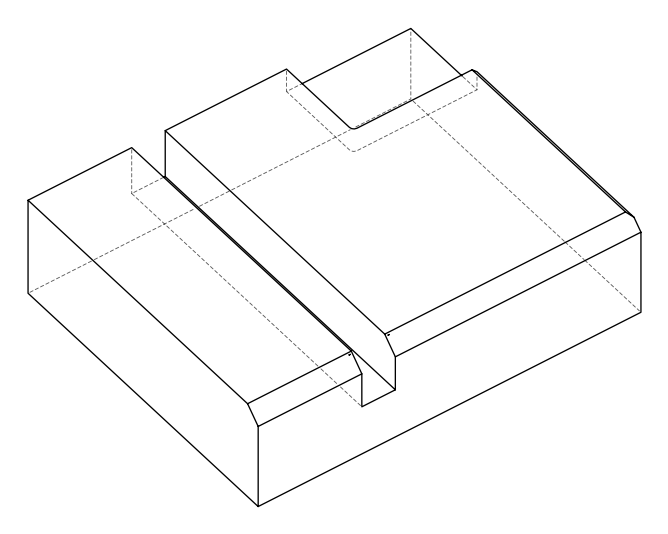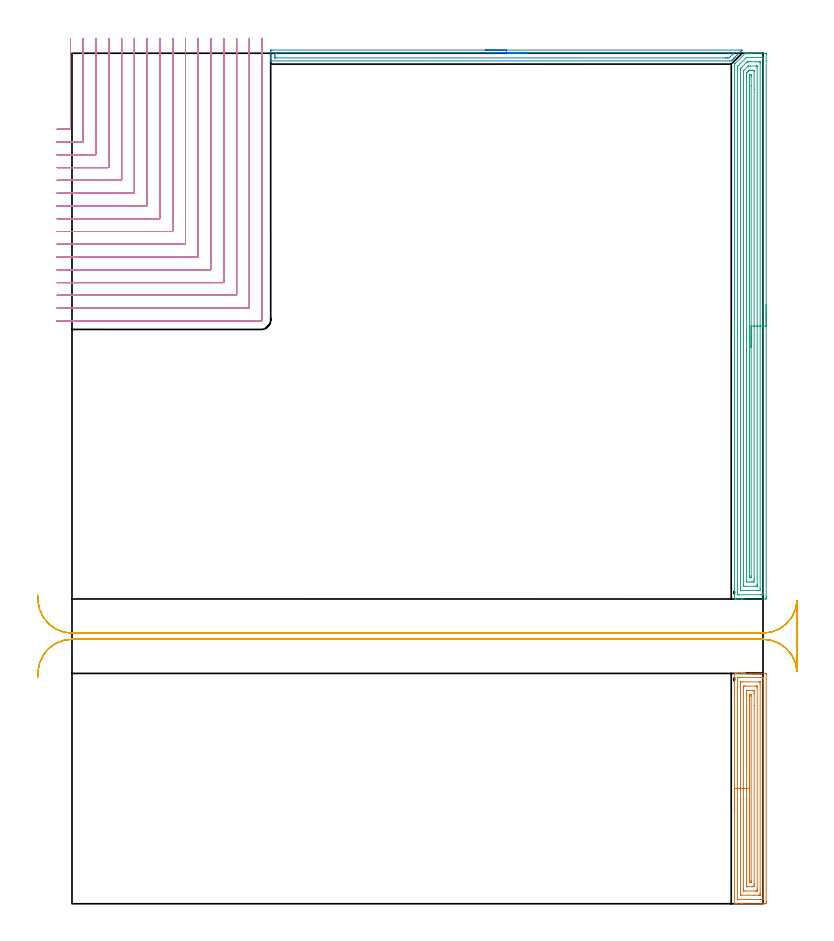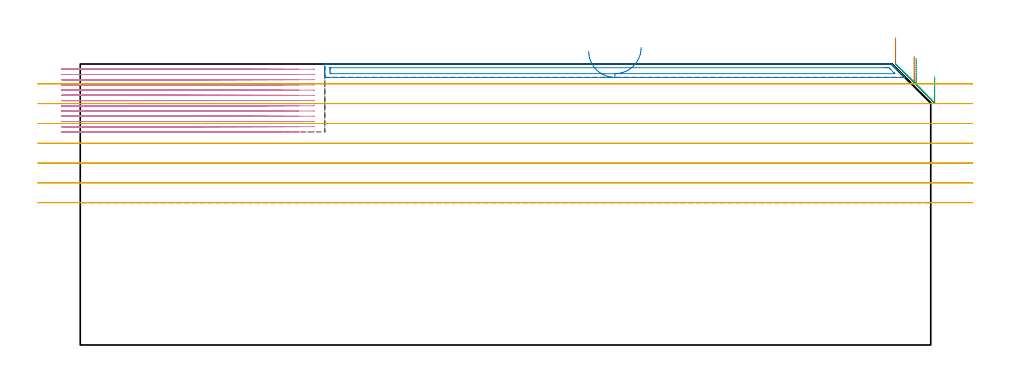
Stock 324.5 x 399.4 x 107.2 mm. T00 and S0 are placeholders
(PLAN: 5 operations, 2 tool changes, 96 min)
(1 AREA_MILL | FG_CHAMFER_SURFACE | UGT0205_001 | 5.41 min | 12808 mm3)
(2 AREA_MILL_1 | FG_CHAMFER_SURFACE_1 | UGT0205_001 | 3.69 min | 2956 mm3)
(3 AREA_MILL_2 | FG_CHAMFER_SURFACE_2 | UGT0205_001 | 12.47 min | 29173 mm3)
(4 MILL_CORNER_NOTCH_RECTANGULAR | CORNER_NOTCH_RECTANGULAR | NXT0201_009 | Follow Part, ap 2, ae 75% | 63.39 min | 313302 mm3)
(5 MILL_RECTANGULAR_SLOT | SLOT_RECTANGULAR | UGT0201_004 | Follow Part, ap 8, ae 75% | 11.07 min | 597602 mm3)
(TOOL UGT0205_001 | Chamfer Mill 20 x 3 x 45 deg. | D20 FL50 Z2)
(TOOL NXT0201_009 | ENDMILL 8mm [2P460-0800-NA 1630] | D8 FL26 Z6)
(TOOL UGT0201_004 | End Mill 32 mm | D32 FL53 Z6)
(OP 1 AREA_MILL)
G17 G21 G94 G90
T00 M6
G54
G17 G0 G90 X311.1 Y44.1 S1061 M3
G43 Z117.2 H0
G94 G1 Y44.138 Z116.328 F250.
Y44.252 Z115.463
Y44.441 Z114.612
Y44.703 Z113.78
Y45.037 Z112.974
Y45.44 Z112.2
Y45.908 Z111.464
Y46.44 Z110.772
Y47.029 Z110.129
Y47.672 Z109.539
Y48.364 Z109.008
Y49.1 Z108.54
Y49.874 Z108.137
Y50.68 Z107.803
Y51.512 Z107.541
Y52.363 Z107.352
Y53.228 Z107.238
Y54.1 Z107.2
Y108.05
X311.106 Y108.19 Z107.193
X311.38 Y108.2 Z106.919
X311.807 Z106.492
X312.397 Z105.898
X314.45 Z103.847
X315.034 Z103.261
X315.621 Z102.674
X325.582 Z92.715
X325.877 Y108.197 Z92.42
X325.992 Y108.19 Z92.305
X325.999 Y108.074 Z92.299
X326. Y107.605 Z92.3
Y1.063
X325.999 Y0.595 Z92.301
X325.995 Y0.176 Z92.303
X325.992 Y0.01 Z92.306
X325.582 Y0.005 Z92.715
X324.995 Y0. Z93.302
X315.034 Z103.261
X314.45 Z103.848
X314.155 Z104.142
X312.397 Z105.898
X311.807 Z106.492
X311.518 Z106.781
X311.379 Y0.001 Z106.92
X311.106 Y0.01 Z107.193
X311.1 Y0.15 Z107.2
Y54.1
X312.514 Z105.786
X312.515 Y106.014 Z105.785
X312.516 Y106.111 Z105.784
X312.518 Y106.158 Z105.782
X312.521 Y106.178 Z105.779
X312.531 Y106.19 Z105.769
X312.905 Y106.197 Z105.395
X313.276 Y106.199 Z105.024
X313.781 Y106.2 Z104.519
X323.824 Y106.199 Z94.476
X324.333 Y106.196 Z93.967
X324.506 Y106.19 Z93.794
X324.579 Y106.165 Z93.721
X324.584 Y105.942 Z93.716
X324.585 Y105.821 Z93.715
X324.586 Y105.049 Z93.714
X324.585 Y2.186 Z93.715
X324.584 Y2.089 Z93.716
X324.582 Y2.042 Z93.718
X324.579 Y2.022 Z93.721
X324.569 Y2.01 Z93.731
X324.195 Y2.003 Z94.105
X323.824 Y2.001 Z94.476
X323.319 Y2. Z94.981
X313.276 Y2.001 Z105.024
X312.767 Y2.004 Z105.533
X312.594 Y2.01 Z105.706
X312.521 Y2.035 Z105.779
X312.516 Y2.258 Z105.784
X312.515 Y2.379 Z105.785
X312.514 Y3.151 Z105.786
Y54.1
X313.929 Z104.371
Y103.375
X313.931 Y104.038 Z104.369
X313.933 Y104.152 Z104.367
X313.935 Y104.176 Z104.365
X313.945 Y104.19 Z104.355
X313.999 Y104.196 Z104.301
X314.155 Y104.198 Z104.145
X314.874 Y104.2 Z103.426
X322.945 Y104.199 Z95.355
X323.105 Y104.195 Z95.195
X323.15 Y104.19 Z95.15
X323.165 Y104.186 Z95.135
X323.167 Y104.174 Z95.133
X323.17 Y104.114 Z95.13
X323.171 Y104.038 Z95.129
Y103.808
Y4.825
X323.169 Y4.162 Z95.131
X323.167 Y4.048 Z95.133
X323.165 Y4.024 Z95.135
X323.156 Y4.01 Z95.144
X323.102 Y4.004 Z95.198
X322.945 Y4.002 Z95.355
X322.226 Y4. Z96.074
X320.308 Z97.992
X314.155 Y4.001 Z104.145
X313.995 Y4.005 Z104.305
X313.95 Y4.01 Z104.35
X313.935 Y4.014 Z104.365
X313.933 Y4.026 Z104.367
X313.93 Y4.086 Z104.37
X313.929 Y4.162 Z104.371
Y4.392
Y54.1
X315.343 Z102.957
Y101.362
X315.346 Y101.938 Z102.954
X315.35 Y102.133 Z102.95
X315.352 Y102.19 Z102.948
X315.397 Y102.193 Z102.903
X315.5 Y102.196 Z102.8
X315.913 Y102.2 Z102.387
X315.966 Z102.334
X321.24 Z97.06
X321.605 Y102.198 Z96.695
X321.696 Y102.195 Z96.604
X321.74 Y102.19 Z96.56
X321.751 Y102.185 Z96.549
X321.752 Y102.172 Z96.548
X321.755 Y102.082 Z96.545
X321.757 Y101.676 Z96.543
Y101.362
Y6.838
X321.754 Y6.262 Z96.546
X321.75 Y6.067 Z96.55
X321.748 Y6.01 Z96.552
X321.703 Y6.007 Z96.597
X321.6 Y6.004 Z96.7
X321.187 Y6. Z97.113
X321.134 Z97.166
X315.86 Z102.44
X315.495 Y6.002 Z102.805
X315.404 Y6.005 Z102.896
X315.36 Y6.01 Z102.94
X315.349 Y6.015 Z102.951
X315.348 Y6.028 Z102.952
X315.345 Y6.118 Z102.955
X315.343 Y6.524 Z102.957
Y6.838
Y54.1
X316.757 Z101.543
Y98.687
X316.758 Y99.579 Z101.542
X316.759 Y99.612 Z101.541
X316.792 Y100.19 Z101.508
X317.062 Y100.197 Z101.238
X317.671 Y100.199 Z100.629
X317.938 Y100.2 Z100.362
X319.697 Y100.199 Z98.603
X320.308 Y100.19 Z97.992
X320.341 Y99.579 Z97.959
X320.342 Y99.544 Z97.958
X320.343 Y98.687 Z97.957
Y93.114
Y9.513
X320.342 Y8.621 Z97.958
X320.341 Y8.587 Z97.959
X320.308 Y8.01 Z97.992
X320.038 Y8.003 Z98.262
X319.429 Y8.001 Z98.871
X319.162 Y8. Z99.138
X317.403 Y8.001 Z100.897
X316.792 Y8.01 Z101.508
X316.759 Y8.621 Z101.541
X316.758 Y8.656 Z101.542
X316.757 Y9.513 Z101.543
Y15.086
Y54.1
X318.171 Z100.129
Y97.288
X318.174 Y97.795 Z100.126
X318.177 Y98.174 Z100.123
X318.181 Y98.191 Z100.119
X318.202 Y98.194 Z100.099
X318.251 Y98.198 Z100.049
X318.351 Y98.197 Z99.949
X318.55 Y98.19 Z99.75
X318.922 Y98.17 Z99.378
X318.926 Y97.795 Z99.374
X318.928 Y97.412 Z99.372
X318.929 Y10.912 Z99.371
X318.927 Y10.405 Z99.373
X318.923 Y10.026 Z99.377
X318.919 Y10.009 Z99.381
X318.899 Y10.006 Z99.401
X318.849 Y10.002 Z99.451
X318.749 Y10.003 Z99.551
X318.55 Y10.01 Z99.75
X318.178 Y10.03 Z100.122
X318.174 Y10.405 Z100.126
X318.172 Y10.788 Z100.128
X318.171 Y54.1 Z100.129
Y54.972 Z100.167
Y55.836 Z100.281
Y56.688 Z100.47
Y57.52 Z100.732
Y58.326 Z101.066
Y59.1 Z101.469
Y59.836 Z101.937
Y60.528 Z102.468
Y61.171 Z103.058
Y61.76 Z103.701
Y62.292 Z104.393
Y62.76 Z105.129
Y63.163 Z105.903
Y63.497 Z106.709
Y63.759 Z107.541
Y63.948 Z108.392
Y64.062 Z109.257
Y64.1 Z110.129
G0 Z117.2
M5
M2
(OP 2 AREA_MILL_1)
G17 G21 G94 G90
T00 M6
G54
G17 G0 G90 X194. Y400.9 S1061 M3
G43 Z117.2 H0
Z112.1
G94 G1 X194.038 Z111.228 F250.
X194.152 Z110.363
X194.341 Z109.512
X194.603 Z108.68
X194.937 Z107.874
X195.34 Z107.1
X195.808 Z106.364
X196.34 Z105.672
X196.929 Z105.029
X197.572 Z104.439
X198.264 Z103.908
X199. Z103.44
X199.774 Z103.037
X200.58 Z102.703
X201.412 Z102.441
X202.263 Z102.252
X203.128 Z102.138
X204. Z102.1
X314.45
X314.648 Y400.897 Z102.103
X314.682 Y400.894 Z102.105
X314.544 Y400.744 Z102.255
X314.107 Y400.307 Z102.693
X313.902 Y400.1 Z102.896
X313.324 Y399.524 Z103.476
X313.216 Y399.415 Z103.584
X313.027 Y399.225 Z103.771
X312.494 Y398.694 Z104.305
X312.152 Y398.35 Z104.646
X311.665 Y397.865 Z105.135
X311.432 Y397.631 Z105.367
X311.277 Y397.475 Z105.52
X311.126 Y397.324 Z105.673
X310.987 Y397.185 Z105.812
X310.84 Y397.037 Z105.958
X310.696 Y396.895 Z106.103
X310.541 Y396.74 Z106.258
X310.402 Y396.6 Z106.396
X310.266 Y396.465 Z106.533
X310.095 Y396.294 Z106.704
X309.964 Y396.162 Z106.834
X309.649 Y395.85 Z107.149
X309.601 Y395.807 Z107.193
X308.758 Y395.8 Z107.2
X93.447
X93.31 Y395.802 Z107.188
X93.302 Y395.918 Z107.074
X93.3 Y396.039 Z106.96
Y397.037 Z105.962
Y397.335 Z105.664
Y397.912 Z105.083
Y398.201 Z104.796
Y398.788 Z104.209
Y399.076 Z103.921
Y399.663 Z103.332
Y400.245 Z102.751
X93.303 Y400.538 Z102.458
X93.31 Y400.892 Z102.104
X93.527 Y400.897 Z102.1
X93.893 Y400.9
X204.
Y399.486 Z103.514
X310.351 Y399.485 Z103.515
X310.541 Y399.484 Z103.516
X310.727 Y399.48 Z103.52
X310.814 Y399.476 Z103.524
X310.775 Y399.433 Z103.567
X310.631 Y399.282 Z103.718
X310.541 Y399.191 Z103.809
X310.338 Y398.987 Z104.013
X309.263 Y397.912 Z105.088
X309.012 Y397.663 Z105.337
X308.758 Y397.411 Z105.589
X308.565 Y397.227 Z105.773
X307.866 Y397.217 Z105.783
X307.685 Y397.215 Z105.785
X306.975 Y397.214 Z105.786
X306.794
X95.676 Y397.215 Z105.785
X95.494 Y397.216 Z105.784
X95.34 Y397.22 Z105.78
X95.309 Y397.222 Z105.778
X95.305 Y397.242 Z105.758
X95.303 Y397.267 Z105.733
X95.3 Y397.406 Z105.594
Y397.912 Z105.088
Y398.281 Z104.719
X95.304 Y398.788 Z104.212
X95.309 Y399.147 Z103.853
X95.33 Y399.479 Z103.521
X95.676 Y399.483 Z103.517
X95.857 Y399.485 Z103.515
X100.099 Y399.486 Z103.514
X204.
X204.872 Z103.552
X205.736 Z103.666
X206.588 Z103.855
X207.42 Z104.117
X208.226 Z104.451
X209. Z104.854
X209.736 Z105.323
X210.428 Z105.854
X211.071 Z106.443
X211.66 Z107.086
X212.191 Z107.778
X212.66 Z108.514
X213.063 Z109.288
X213.397 Z110.094
X213.659 Z110.926
X213.848 Z111.778
X213.962 Z112.643
X214. Z113.514
G0 Z117.2
M5
M2
(OP 3 AREA_MILL_2)
G17 G21 G94 G90
T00 M6
G54
G17 G0 G90 X326. Y281.25 S1061 M3
G43 Z117.2 H0
Z102.3
G94 G1 Y281.212 Z101.428 F250.
Y281.098 Z100.564
Y280.909 Z99.712
Y280.647 Z98.88
Y280.313 Z98.074
Y279.91 Z97.3
Y279.442 Z96.564
Y278.91 Z95.872
Y278.321 Z95.229
Y277.678 Z94.64
Y276.986 Z94.108
Y276.25 Z93.64
Y275.476 Z93.237
Y274.67 Z92.903
Y273.838 Z92.641
Y272.987 Z92.452
Y272.122 Z92.338
Y271.25 Z92.3
Y144.167
X325.999 Y143.699 Z92.301
X325.995 Y143.28 Z92.303
X325.992 Y143.11 Z92.306
X325.582 Y143.1 Z92.715
X315.034 Z103.261
X314.456 Z103.842
X314.155 Z104.142
X312.397 Z105.898
X311.803 Z106.496
X311.518 Z106.781
X311.385 Y143.101 Z106.914
X311.106 Y143.11 Z107.193
X311.1 Y143.253 Z107.2
Y393.449
X311.107 Y394.301 Z107.193
X311.144 Y394.341 Z107.156
X311.518 Y394.718 Z106.781
X316.046 Y399.247 Z102.252
X316.09 Y399.292 Z102.205
X316.176 Y399.381 Z102.114
X316.197 Y399.392 Z102.093
X316.212 Y399.399 Z102.077
X316.306 Y399.4 Z101.986
X316.584 Z101.715
X317.069 Z101.23
X317.671 Z100.624
X318.851 Z99.446
X319.429 Z98.865
X325.582 Z92.715
X325.874 Y399.397 Z92.423
X325.992 Y399.39 Z92.305
X325.999 Y399.271 Z92.299
X326. Y398.801 Z92.3
Y271.25
X324.586 Z93.714
Y146.375
X324.584 Y145.604 Z93.716
X324.582 Y145.483 Z93.718
X324.571 Y145.11 Z93.729
X324.199 Y145.103 Z94.101
X323.824 Y145.101 Z94.476
X323.322 Y145.1 Z94.978
X313.276 Y145.101 Z105.024
X312.77 Y145.104 Z105.53
X312.594 Y145.11 Z105.706
X312.521 Y145.137 Z105.779
X312.516 Y145.361 Z105.784
X312.515 Y145.483 Z105.785
X312.514 Y146.255 Z105.786
Y392.558
X312.516 Y392.944 Z105.784
X312.519 Y393.137 Z105.781
X312.521 Y393.232 Z105.779
X312.529 Y393.268 Z105.771
X312.551 Y393.293 Z105.749
X312.701 Y393.45 Z105.599
X316.267 Y397.017 Z102.033
X316.534 Y397.28 Z101.766
X316.621 Y397.363 Z101.679
X316.653 Y397.39 Z101.647
X316.698 Y397.393 Z101.602
X316.792 Y397.396 Z101.508
X317.294 Y397.4 Z101.006
X323.824 Y397.399 Z94.476
X324.33 Y397.396 Z93.97
X324.506 Y397.39 Z93.794
X324.579 Y397.363 Z93.721
X324.584 Y397.139 Z93.716
X324.585 Y397.017 Z93.715
X324.586 Y396.245 Z93.714
Y271.25
X323.172 Z95.128
X323.171 Y147.929 Z95.129
X323.166 Y147.267 Z95.134
X323.165 Y147.153 Z95.135
X323.158 Y147.109 Z95.142
X323.105 Y147.104 Z95.195
X322.945 Y147.102 Z95.355
X322.23 Y147.1 Z96.07
X314.319 Z103.981
X314.155 Y147.102 Z104.145
X313.991 Y147.106 Z104.309
X313.946 Y147.11 Z104.354
X313.935 Y147.116 Z104.365
X313.933 Y147.13 Z104.367
X313.93 Y147.19 Z104.37
X313.929 Y147.267 Z104.371
Y147.496
Y391.895
X313.931 Y392.125 Z104.369
X313.933 Y392.19 Z104.367
X313.936 Y392.225 Z104.364
X313.945 Y392.237 Z104.355
X314. Y392.297 Z104.3
X314.155 Y392.456 Z104.145
X314.205 Y392.506 Z104.095
X316.792 Y395.093 Z101.508
X316.862 Y395.162 Z101.438
X316.934 Y395.233 Z101.366
X317.084 Y395.373 Z101.216
X317.343 Y395.39 Z100.957
X317.509 Y395.398 Z100.791
X317.671 Y395.399 Z100.629
X318.386 Y395.4 Z99.914
X321.187 Z97.113
X322.781 Z95.519
X322.945 Y395.398 Z95.355
X323.109 Y395.394 Z95.191
X323.154 Y395.39 Z95.146
X323.165 Y395.384 Z95.135
X323.167 Y395.37 Z95.133
X323.17 Y395.31 Z95.13
X323.171 Y395.233 Z95.129
X323.172 Y395.004
Y271.25 Z95.128
X321.757 Z96.543
Y149.942
X321.756 Y149.365 Z96.544
X321.753 Y149.171 Z96.547
X321.75 Y149.111 Z96.55
X321.706 Y149.107 Z96.594
X321.602 Y149.103 Z96.698
X321.187 Y149.1 Z97.113
X321.138 Z97.162
X315.864 Z102.436
X315.494 Y149.103 Z102.806
X315.402 Y149.106 Z102.898
X315.359 Y149.11 Z102.941
X315.35 Y149.133 Z102.95
X315.347 Y149.221 Z102.953
X315.343 Y149.628 Z102.957
Y390.46
X315.346 Y390.774 Z102.954
X315.35 Y391.062 Z102.95
X315.357 Y391.197 Z102.943
X315.425 Y391.268 Z102.875
X315.814 Y391.666 Z102.486
X315.913 Y391.764 Z102.387
X317.193 Y393.043 Z101.107
X317.354 Y393.2 Z100.946
X317.484 Y393.323 Z100.816
X317.569 Y393.39 Z100.731
X317.671 Y393.397 Z100.629
X317.72 Y393.399 Z100.58
X318.55 Y393.4 Z99.75
X321.236 Z97.064
X321.606 Y393.397 Z96.694
X321.698 Y393.394 Z96.602
X321.741 Y393.39 Z96.559
X321.75 Y393.367 Z96.55
X321.753 Y393.279 Z96.547
X321.757 Y392.872 Z96.543
Y271.25
X320.343 Z97.957
Y152.618
X320.342 Y151.726 Z97.958
X320.341 Y151.693 Z97.959
X320.308 Y151.11 Z97.992
X320.043 Y151.103 Z98.257
X319.429 Y151.101 Z98.871
X319.167 Y151.1 Z99.133
X317.408 Y151.101 Z100.892
X316.792 Y151.11 Z101.508
X316.759 Y151.726 Z101.541
X316.758 Y151.761 Z101.542
X316.757 Y160.005 Z101.543
Y388.99
X316.759 Y389.882 Z101.541
X316.761 Y389.913 Z101.539
X316.792 Y390.182 Z101.508
X317.082 Y390.479 Z101.218
X317.372 Y390.774 Z100.928
X317.523 Y390.924 Z100.777
X317.671 Y391.071 Z100.629
X317.971 Y391.361 Z100.329
X318.012 Y391.39 Z100.288
X318.087 Y391.394 Z100.213
X318.241 Y391.398 Z100.059
X318.55 Y391.4 Z99.75
X318.812 Z99.488
X319.429 Z98.871
X319.692 Y391.399 Z98.608
X320.308 Y391.39 Z97.992
X320.341 Y390.774 Z97.959
X320.342 Y390.739 Z97.958
X320.343 Y382.467 Z97.957
Y271.25
X318.929 Z99.371
Y154.018
X318.927 Y153.51 Z99.373
X318.924 Y153.131 Z99.376
X318.922 Y153.11 Z99.378
X318.903 Y153.107 Z99.397
X318.853 Y153.104 Z99.447
X318.752 Z99.548
X318.55 Y153.11 Z99.75
X318.178 Y153.135 Z100.122
X318.175 Y153.51 Z100.125
X318.172 Y153.894 Z100.128
X318.171 Y158.418 Z100.129
Y388.098
X318.172 Y388.481 Z100.128
X318.176 Y388.99 Z100.124
X318.178 Y389.084 Z100.122
X318.185 Y389.125 Z100.115
X318.213 Y389.157 Z100.087
X318.298 Y389.245 Z100.002
X318.383 Y389.328 Z99.917
X318.451 Y389.39 Z99.849
X318.55 Z99.75
X318.922 Y389.365 Z99.378
X318.925 Y388.99 Z99.375
X318.928 Y388.606 Z99.372
X318.929 Y384.074 Z99.371
Y271.25
Y270.378 Z99.409
Y269.514 Z99.523
Y268.662 Z99.712
Y267.83 Z99.974
Y267.024 Z100.308
Y266.25 Z100.711
Y265.514 Z101.18
Y264.822 Z101.711
Y264.179 Z102.3
Y263.59 Z102.943
Y263.059 Z103.635
Y262.59 Z104.371
Y262.187 Z105.145
Y261.853 Z105.951
Y261.591 Z106.783
Y261.402 Z107.635
Y261.288 Z108.5
Y261.25 Z109.371
G0 Z117.2
M5
M2
(OP 4 MILL_CORNER_NOTCH_RECTANGULAR)
G17 G21 G94 G90
T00 M6
G54
G17 G0 G90 X-7. Y363.7 S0 M3
G43 Z117.2 H1
Z105.208
G94 G1 X-4. F250.
X-1.094 F500.
G3 X-0.7 Y364.094 R0.4
G1 Y403.338
Y406.338 F250.
G0 Z117.2
X-7. Y357.7
Z105.208
G1 X-4.
X4.906 F500.
G3 X5.3 Y358.094 R0.4
G1 Y364.094
Y403.4
X5.301 Y406.4 F250.
G0 Z117.2
X-7. Y351.7
Z105.208
G1 X-4.
X10.906 F500.
G3 X11.3 Y352.094 R0.4
G1 Y358.094
Y403.4
X11.301 Y406.4 F250.
G0 Z117.2
X-7. Y345.7
Z105.208
G1 X-4.
X16.905 F500.
G3 X17.3 Y346.095 R0.4
G1 Y352.094
Y403.4
X17.301 Y406.4 F250.
G0 Z117.2
X-7. Y339.7
Z105.208
G1 X-4.
X22.905 F500.
G3 X23.3 Y340.095 R0.4
G1 Y346.095
Y403.4
X23.301 Y406.4 F250.
G0 Z117.2
X-7. Y333.7
Z105.208
G1 X-4.
X28.905 F500.
G3 X29.3 Y334.095 R0.4
G1 Y340.095
Y403.4
X29.301 Y406.4 F250.
G0 Z117.2
X-7. Y327.7
Z105.208
G1 X-4.
X34.905 F500.
G3 X35.3 Y328.095 R0.4
G1 Y334.095
Y403.4
X35.301 Y406.4 F250.
G0 Z117.2
X-7. Y321.7
Z105.208
G1 X-4.
X40.905 F500.
G3 X41.3 Y322.096 R0.4
G1 Y328.095
Y403.4
X41.301 Y406.4 F250.
G0 Z117.2
X-7. Y315.7
Z105.208
G1 X-4.
X46.904 F500.
G3 X47.3 Y316.096 R0.4
G1 Y322.096
Y403.4
X47.301 Y406.4 F250.
G0 Z117.2
X-7. Y309.7
Z105.208
G1 X-4.
X52.904 F500.
G3 X53.3 Y310.096 R0.4
G1 Y316.096
Y403.4
X53.301 Y406.4 F250.
G0 Z117.2
X-7. Y303.7
Z105.208
G1 X-4.
X58.904 F500.
G3 X59.3 Y304.096 R0.4
G1 Y310.096
Y403.4
X59.302 Y406.4 F250.
G0 Z117.2
X-7. Y297.7
Z105.208
G1 X-4.
X64.904 F500.
G3 X65.3 Y298.096 R0.4
G1 Y304.096
Y403.4
X65.302 Y406.4 F250.
G0 Z117.2
X-7. Y291.7
Z105.208
G1 X-4.
X70.903 F500.
G3 X71.3 Y292.097 R0.4
G1 Y298.096
Y403.4
X71.303 Y406.4 F250.
G0 Z117.2
X-7. Y285.7
Z105.208
G1 X-4.
X76.903 F500.
G3 X77.3 Y286.097 R0.4
G1 Y292.097
Y403.4
X77.304 Y406.4 F250.
G0 Z117.2
X-7. Y279.7
Z105.208
G1 X-4.
X82.903 F500.
G3 X83.3 Y280.097 R0.4
G1 Y286.097
Y403.4
X83.309 Y406.4 F250.
G0 Z117.2
X-7. Y273.7
Z105.208
G1 X-4.
X88.903 F500.
G3 X89.3 Y274.097 R0.4
G1 Y403.382
Y406.382 F250.
G0 Z117.2
X-7. Y363.7
Z103.215
G1 X-4.
X-1.094 F500.
G3 X-0.7 Y364.094 R0.4
G1 Y403.338
Y406.338 F250.
G0 Z117.2
X-7. Y357.7
Z103.215
G1 X-4.
X4.906 F500.
G3 X5.3 Y358.094 R0.4
G1 Y403.4
Y406.4 F250.
G0 Z117.2
X-7. Y351.7
Z103.215
G1 X-4.
X10.906 F500.
G3 X11.3 Y352.094 R0.4
G1 Y403.4
Y406.4 F250.
G0 Z117.2
X-7. Y345.7
Z103.215
G1 X-4.
X16.905 F500.
G3 X17.3 Y346.095 R0.4
G1 Y403.4
Y406.4 F250.
G0 Z117.2
X-7. Y339.7
Z103.215
G1 X-4.
X22.905 F500.
G3 X23.3 Y340.095 R0.4
G1 Y403.4
Y406.4 F250.
G0 Z117.2
X-7. Y333.7
Z103.215
G1 X-4.
X28.905 F500.
G3 X29.3 Y334.095 R0.4
G1 Y403.4
Y406.4 F250.
G0 Z117.2
X-7. Y327.7
Z103.215
G1 X-4.
X34.905 F500.
G3 X35.3 Y328.095 R0.4
G1 Y403.4
Y406.4 F250.
G0 Z117.2
X-7. Y321.7
Z103.215
G1 X-4.
X40.904 F500.
G3 X41.3 Y322.096 R0.4
G1 Y403.4
Y406.4 F250.
G0 Z117.2
X-7. Y315.7
Z103.215
G1 X-4.
X46.904 F500.
G3 X47.3 Y316.096 R0.4
G1 Y403.4
Y406.4 F250.
G0 Z117.2
X-7. Y309.7
Z103.215
G1 X-4.
X52.904 F500.
G3 X53.3 Y310.096 R0.4
G1 Y403.4
Y406.4 F250.
G0 Z117.2
X-7. Y303.7
Z103.215
G1 X-4.
X58.904 F500.
G3 X59.3 Y304.096 R0.4
G1 Y403.4
Y406.4 F250.
G0 Z117.2
X-7. Y297.7
Z103.215
G1 X-4.
X64.904 F500.
G3 X65.3 Y298.096 R0.4
G1 Y403.4
Y406.4 F250.
G0 Z117.2
X-7. Y291.7
Z103.215
G1 X-4.
X70.903 F500.
G3 X71.3 Y292.097 R0.4
G1 Y403.4
Y406.4 F250.
G0 Z117.2
X-7. Y285.7
Z103.215
G1 X-4.
X76.903 F500.
G3 X77.3 Y286.097 R0.4
G1 Y403.4
Y406.4 F250.
G0 Z117.2
X-7. Y279.7
Z103.215
G1 X-4.
X82.903 F500.
G3 X83.3 Y280.097 R0.4
G1 Y403.4
Y406.4 F250.
G0 Z117.2
X-7. Y273.7
Z103.215
G1 X-4.
X88.903 F500.
G3 X89.3 Y274.097 R0.4
G1 Y403.4
Y406.4 F250.
G0 Z117.2
X-7. Y363.7
Z101.223
G1 X-4.
X-1.094 F500.
G3 X-0.7 Y364.094 R0.4
G1 Y403.338
Y406.338 F250.
G0 Z117.2
X-7. Y357.7
Z101.223
G1 X-4.
X4.906 F500.
G3 X5.3 Y358.094 R0.4
G1 Y403.4
Y406.4 F250.
G0 Z117.2
X-7. Y351.7
Z101.223
G1 X-4.
X10.906 F500.
G3 X11.3 Y352.094 R0.4
G1 Y403.4
Y406.4 F250.
G0 Z117.2
X-7. Y345.7
Z101.223
G1 X-4.
X16.905 F500.
G3 X17.3 Y346.095 R0.4
G1 Y403.4
Y406.4 F250.
G0 Z117.2
X-7. Y339.7
Z101.223
G1 X-4.
X22.905 F500.
G3 X23.3 Y340.095 R0.4
G1 Y403.4
Y406.4 F250.
G0 Z117.2
X-7. Y333.7
Z101.223
G1 X-4.
X28.905 F500.
G3 X29.3 Y334.095 R0.4
G1 Y403.4
Y406.4 F250.
G0 Z117.2
X-7. Y327.7
Z101.223
G1 X-4.
X34.905 F500.
G3 X35.3 Y328.095 R0.4
G1 Y403.4
Y406.4 F250.
G0 Z117.2
X-7. Y321.7
Z101.223
G1 X-4.
X40.904 F500.
G3 X41.3 Y322.096 R0.4
G1 Y403.4
Y406.4 F250.
G0 Z117.2
X-7. Y315.7
Z101.223
G1 X-4.
X46.904 F500.
G3 X47.3 Y316.096 R0.4
G1 Y403.4
Y406.4 F250.
G0 Z117.2
X-7. Y309.7
Z101.223
G1 X-4.
X52.904 F500.
G3 X53.3 Y310.096 R0.4
G1 Y403.4
Y406.4 F250.
G0 Z117.2
X-7. Y303.7
Z101.223
G1 X-4.
X58.904 F500.
G3 X59.3 Y304.096 R0.4
G1 Y403.4
Y406.4 F250.
G0 Z117.2
X-7. Y297.7
Z101.223
G1 X-4.
X64.904 F500.
G3 X65.3 Y298.096 R0.4
G1 Y403.4
Y406.4 F250.
G0 Z117.2
X-7. Y291.7
Z101.223
G1 X-4.
X70.903 F500.
G3 X71.3 Y292.097 R0.4
G1 Y403.4
Y406.4 F250.
G0 Z117.2
X-7. Y285.7
Z101.223
G1 X-4.
X76.903 F500.
G3 X77.3 Y286.097 R0.4
G1 Y403.4
Y406.4 F250.
G0 Z117.2
X-7. Y279.7
Z101.223
G1 X-4.
X82.903 F500.
G3 X83.3 Y280.097 R0.4
G1 Y403.4
Y406.4 F250.
G0 Z117.2
X-7. Y273.7
Z101.223
G1 X-4.
X88.903 F500.
G3 X89.3 Y274.097 R0.4
G1 Y403.4
Y406.4 F250.
G0 Z117.2
X-7. Y363.7
Z99.231
G1 X-4.
X-1.094 F500.
G3 X-0.7 Y364.094 R0.4
G1 Y403.338
Y406.338 F250.
G0 Z117.2
X-7. Y357.7
Z99.231
G1 X-4.
X4.906 F500.
G3 X5.3 Y358.094 R0.4
G1 Y403.4
Y406.4 F250.
G0 Z117.2
X-7. Y351.7
Z99.231
G1 X-4.
X10.906 F500.
G3 X11.3 Y352.094 R0.4
G1 Y403.4
Y406.4 F250.
G0 Z117.2
X-7. Y345.7
Z99.231
G1 X-4.
X16.905 F500.
G3 X17.3 Y346.095 R0.4
G1 Y403.4
Y406.4 F250.
G0 Z117.2
X-7. Y339.7
Z99.231
G1 X-4.
X22.905 F500.
G3 X23.3 Y340.095 R0.4
G1 Y403.4
Y406.4 F250.
G0 Z117.2
X-7. Y333.7
Z99.231
G1 X-4.
X28.905 F500.
G3 X29.3 Y334.095 R0.4
G1 Y403.4
Y406.4 F250.
G0 Z117.2
X-7. Y327.7
Z99.231
G1 X-4.
X34.905 F500.
G3 X35.3 Y328.095 R0.4
G1 Y403.4
Y406.4 F250.
G0 Z117.2
X-7. Y321.7
Z99.231
G1 X-4.
X40.904 F500.
G3 X41.3 Y322.096 R0.4
G1 Y403.4
Y406.4 F250.
G0 Z117.2
X-7. Y315.7
Z99.231
G1 X-4.
X46.904 F500.
G3 X47.3 Y316.096 R0.4
G1 Y403.4
Y406.4 F250.
G0 Z117.2
X-7. Y309.7
Z99.231
G1 X-4.
X52.904 F500.
G3 X53.3 Y310.096 R0.4
G1 Y403.4
Y406.4 F250.
G0 Z117.2
X-7. Y303.7
Z99.231
G1 X-4.
X58.904 F500.
G3 X59.3 Y304.096 R0.4
G1 Y403.4
Y406.4 F250.
G0 Z117.2
X-7. Y297.7
Z99.231
G1 X-4.
X64.904 F500.
G3 X65.3 Y298.096 R0.4
G1 Y403.4
Y406.4 F250.
G0 Z117.2
X-7. Y291.7
Z99.231
G1 X-4.
X70.903 F500.
G3 X71.3 Y292.097 R0.4
G1 Y403.4
Y406.4 F250.
G0 Z117.2
X-7. Y285.7
Z99.231
G1 X-4.
X76.903 F500.
G3 X77.3 Y286.097 R0.4
G1 Y403.4
Y406.4 F250.
G0 Z117.2
X-7. Y279.7
Z99.231
G1 X-4.
X82.903 F500.
G3 X83.3 Y280.097 R0.4
G1 Y403.4
Y406.4 F250.
G0 Z117.2
X-7. Y273.7
Z99.231
G1 X-4.
X88.903 F500.
G3 X89.3 Y274.097 R0.4
G1 Y403.4
Y406.4 F250.
G0 Z117.2
X-7. Y363.7
Z97.238
G1 X-4.
X-1.094 F500.
G3 X-0.7 Y364.094 R0.4
G1 Y403.338
Y406.338 F250.
G0 Z117.2
X-7. Y357.7
Z97.238
G1 X-4.
X4.906 F500.
G3 X5.3 Y358.094 R0.4
G1 Y403.4
Y406.4 F250.
G0 Z117.2
X-7. Y351.7
Z97.238
G1 X-4.
X10.906 F500.
G3 X11.3 Y352.094 R0.4
G1 Y403.4
Y406.4 F250.
G0 Z117.2
X-7. Y345.7
Z97.238
G1 X-4.
X16.905 F500.
G3 X17.3 Y346.095 R0.4
G1 Y403.4
Y406.4 F250.
G0 Z117.2
X-7. Y339.7
Z97.238
G1 X-4.
X22.905 F500.
G3 X23.3 Y340.095 R0.4
G1 Y403.4
Y406.4 F250.
G0 Z117.2
X-7. Y333.7
Z97.238
G1 X-4.
X28.905 F500.
G3 X29.3 Y334.095 R0.4
G1 Y403.4
Y406.4 F250.
G0 Z117.2
X-7. Y327.7
Z97.238
G1 X-4.
X34.905 F500.
G3 X35.3 Y328.095 R0.4
G1 Y403.4
Y406.4 F250.
G0 Z117.2
X-7. Y321.7
Z97.238
G1 X-4.
X40.904 F500.
G3 X41.3 Y322.096 R0.4
G1 Y403.4
Y406.4 F250.
G0 Z117.2
X-7. Y315.7
Z97.238
G1 X-4.
X46.904 F500.
G3 X47.3 Y316.096 R0.4
G1 Y403.4
Y406.4 F250.
G0 Z117.2
X-7. Y309.7
Z97.238
G1 X-4.
X52.904 F500.
G3 X53.3 Y310.096 R0.4
G1 Y403.4
Y406.4 F250.
G0 Z117.2
X-7. Y303.7
Z97.238
G1 X-4.
X58.904 F500.
G3 X59.3 Y304.096 R0.4
G1 Y403.4
Y406.4 F250.
G0 Z117.2
X-7. Y297.7
Z97.238
G1 X-4.
X64.904 F500.
G3 X65.3 Y298.096 R0.4
G1 Y403.4
Y406.4 F250.
G0 Z117.2
X-7. Y291.7
Z97.238
G1 X-4.
X70.903 F500.
G3 X71.3 Y292.097 R0.4
G1 Y403.4
Y406.4 F250.
G0 Z117.2
X-7. Y285.7
Z97.238
G1 X-4.
X76.903 F500.
G3 X77.3 Y286.097 R0.4
G1 Y403.4
Y406.4 F250.
G0 Z117.2
X-7. Y279.7
Z97.238
G1 X-4.
X82.903 F500.
G3 X83.3 Y280.097 R0.4
G1 Y403.4
Y406.4 F250.
G0 Z117.2
X-7. Y273.7
Z97.238
G1 X-4.
X88.903 F500.
G3 X89.3 Y274.097 R0.4
G1 Y403.4
Y406.4 F250.
G0 Z117.2
X-7. Y363.7
Z95.246
G1 X-4.
X-1.094 F500.
G3 X-0.7 Y364.094 R0.4
G1 Y403.338
Y406.338 F250.
G0 Z117.2
X-7. Y357.7
Z95.246
G1 X-4.
X4.906 F500.
G3 X5.3 Y358.094 R0.4
G1 Y403.4
Y406.4 F250.
G0 Z117.2
X-7. Y351.7
Z95.246
G1 X-4.
X10.906 F500.
G3 X11.3 Y352.094 R0.4
G1 Y403.4
Y406.4 F250.
G0 Z117.2
X-7. Y345.7
Z95.246
G1 X-4.
X16.905 F500.
G3 X17.3 Y346.095 R0.4
G1 Y403.4
Y406.4 F250.
G0 Z117.2
X-7. Y339.7
Z95.246
G1 X-4.
X22.905 F500.
G3 X23.3 Y340.095 R0.4
G1 Y403.4
Y406.4 F250.
G0 Z117.2
X-7. Y333.7
Z95.246
G1 X-4.
X28.905 F500.
G3 X29.3 Y334.095 R0.4
G1 Y403.4
Y406.4 F250.
G0 Z117.2
X-7. Y327.7
Z95.246
G1 X-4.
X34.905 F500.
G3 X35.3 Y328.095 R0.4
G1 Y403.4
Y406.4 F250.
G0 Z117.2
X-7. Y321.7
Z95.246
G1 X-4.
X40.904 F500.
G3 X41.3 Y322.096 R0.4
G1 Y403.4
Y406.4 F250.
G0 Z117.2
X-7. Y315.7
Z95.246
G1 X-4.
X46.904 F500.
G3 X47.3 Y316.096 R0.4
G1 Y403.4
Y406.4 F250.
G0 Z117.2
X-7. Y309.7
Z95.246
G1 X-4.
X52.904 F500.
G3 X53.3 Y310.096 R0.4
G1 Y403.4
Y406.4 F250.
G0 Z117.2
X-7. Y303.7
Z95.246
G1 X-4.
X58.904 F500.
G3 X59.3 Y304.096 R0.4
G1 Y403.4
Y406.4 F250.
G0 Z117.2
X-7. Y297.7
Z95.246
G1 X-4.
X64.904 F500.
G3 X65.3 Y298.096 R0.4
G1 Y403.4
Y406.4 F250.
G0 Z117.2
X-7. Y291.7
Z95.246
G1 X-4.
X70.903 F500.
G3 X71.3 Y292.097 R0.4
G1 Y403.4
Y406.4 F250.
G0 Z117.2
X-7. Y285.7
Z95.246
G1 X-4.
X76.903 F500.
G3 X77.3 Y286.097 R0.4
G1 Y403.4
Y406.4 F250.
G0 Z117.2
X-7. Y279.7
Z95.246
G1 X-4.
X82.903 F500.
G3 X83.3 Y280.097 R0.4
G1 Y403.4
Y406.4 F250.
G0 Z117.2
X-7. Y273.7
Z95.246
G1 X-4.
X88.903 F500.
G3 X89.3 Y274.097 R0.4
G1 Y403.4
Y406.4 F250.
G0 Z117.2
X-7. Y363.7
Z93.254
G1 X-4.
X-1.094 F500.
G3 X-0.7 Y364.094 R0.4
G1 Y403.338
Y406.338 F250.
G0 Z117.2
X-7. Y357.7
Z93.254
G1 X-4.
X4.906 F500.
G3 X5.3 Y358.094 R0.4
G1 Y403.4
Y406.4 F250.
G0 Z117.2
X-7. Y351.7
Z93.254
G1 X-4.
X10.906 F500.
G3 X11.3 Y352.094 R0.4
G1 Y403.4
Y406.4 F250.
G0 Z117.2
X-7. Y345.7
Z93.254
G1 X-4.
X16.905 F500.
G3 X17.3 Y346.095 R0.4
G1 Y403.4
Y406.4 F250.
G0 Z117.2
X-7. Y339.7
Z93.254
G1 X-4.
X22.905 F500.
G3 X23.3 Y340.095 R0.4
G1 Y403.4
Y406.4 F250.
G0 Z117.2
X-7. Y333.7
Z93.254
G1 X-4.
X28.905 F500.
G3 X29.3 Y334.095 R0.4
G1 Y403.4
Y406.4 F250.
G0 Z117.2
X-7. Y327.7
Z93.254
G1 X-4.
X34.905 F500.
G3 X35.3 Y328.095 R0.4
G1 Y403.4
Y406.4 F250.
G0 Z117.2
X-7. Y321.7
Z93.254
G1 X-4.
X40.904 F500.
G3 X41.3 Y322.096 R0.4
G1 Y403.4
Y406.4 F250.
G0 Z117.2
X-7. Y315.7
Z93.254
G1 X-4.
X46.904 F500.
G3 X47.3 Y316.096 R0.4
G1 Y403.4
Y406.4 F250.
G0 Z117.2
X-7. Y309.7
Z93.254
G1 X-4.
X52.904 F500.
G3 X53.3 Y310.096 R0.4
G1 Y403.4
Y406.4 F250.
G0 Z117.2
X-7. Y303.7
Z93.254
G1 X-4.
X58.904 F500.
G3 X59.3 Y304.096 R0.4
G1 Y403.4
Y406.4 F250.
G0 Z117.2
X-7. Y297.7
Z93.254
G1 X-4.
X64.904 F500.
G3 X65.3 Y298.096 R0.4
G1 Y403.4
Y406.4 F250.
G0 Z117.2
X-7. Y291.7
Z93.254
G1 X-4.
X70.903 F500.
G3 X71.3 Y292.097 R0.4
G1 Y403.4
Y406.4 F250.
G0 Z117.2
X-7. Y285.7
Z93.254
G1 X-4.
X76.903 F500.
G3 X77.3 Y286.097 R0.4
G1 Y403.4
Y406.4 F250.
G0 Z117.2
X-7. Y279.7
Z93.254
G1 X-4.
X82.903 F500.
G3 X83.3 Y280.097 R0.4
G1 Y403.4
Y406.4 F250.
G0 Z117.2
X-7. Y273.7
Z93.254
G1 X-4.
X88.903 F500.
G3 X89.3 Y274.097 R0.4
G1 Y403.4
Y406.4 F250.
G0 Z117.2
X-7. Y363.7
Z91.261
G1 X-4.
X-1.094 F500.
G3 X-0.7 Y364.094 R0.4
G1 Y403.338
Y406.338 F250.
G0 Z117.2
X-7. Y357.7
Z91.261
G1 X-4.
X4.906 F500.
G3 X5.3 Y358.094 R0.4
G1 Y403.4
Y406.4 F250.
G0 Z117.2
X-7. Y351.7
Z91.261
G1 X-4.
X10.906 F500.
G3 X11.3 Y352.094 R0.4
G1 Y403.4
Y406.4 F250.
G0 Z117.2
X-7. Y345.7
Z91.261
G1 X-4.
X16.905 F500.
G3 X17.3 Y346.095 R0.4
G1 Y403.4
Y406.4 F250.
G0 Z117.2
X-7. Y339.7
Z91.261
G1 X-4.
X22.905 F500.
G3 X23.3 Y340.095 R0.4
G1 Y403.4
Y406.4 F250.
G0 Z117.2
X-7. Y333.7
Z91.261
G1 X-4.
X28.905 F500.
G3 X29.3 Y334.095 R0.4
G1 Y403.4
Y406.4 F250.
G0 Z117.2
X-7. Y327.7
Z91.261
G1 X-4.
X34.905 F500.
G3 X35.3 Y328.095 R0.4
G1 Y403.4
Y406.4 F250.
G0 Z117.2
X-7. Y321.7
Z91.261
G1 X-4.
X40.905 F500.
G3 X41.3 Y322.095 R0.4
G1 Y403.4
Y406.4 F250.
G0 Z117.2
X-7. Y315.7
Z91.261
G1 X-4.
X46.904 F500.
G3 X47.3 Y316.096 R0.4
G1 Y403.4
Y406.4 F250.
G0 Z117.2
X-7. Y309.7
Z91.261
G1 X-4.
X52.904 F500.
G3 X53.3 Y310.096 R0.4
G1 Y403.4
Y406.4 F250.
G0 Z117.2
X-7. Y303.7
Z91.261
G1 X-4.
X58.904 F500.
G3 X59.3 Y304.096 R0.4
G1 Y403.4
Y406.4 F250.
G0 Z117.2
X-7. Y297.7
Z91.261
G1 X-4.
X64.904 F500.
G3 X65.3 Y298.096 R0.4
G1 Y403.4
Y406.4 F250.
G0 Z117.2
X-7. Y291.7
Z91.261
G1 X-4.
X70.903 F500.
G3 X71.3 Y292.097 R0.4
G1 Y403.4
Y406.4 F250.
G0 Z117.2
X-7. Y285.7
Z91.261
G1 X-4.
X76.903 F500.
G3 X77.3 Y286.097 R0.4
G1 Y403.4
Y406.4 F250.
G0 Z117.2
X-7. Y279.7
Z91.261
G1 X-4.
X82.903 F500.
G3 X83.3 Y280.097 R0.4
G1 Y403.4
Y406.4 F250.
G0 Z117.2
X-7. Y273.7
Z91.261
G1 X-4.
X88.903 F500.
G3 X89.3 Y274.097 R0.4
G1 Y403.4
Y406.4 F250.
G0 Z117.2
X-7. Y363.7
Z89.269
G1 X-4.
X-1.094 F500.
G3 X-0.7 Y364.094 R0.4
G1 Y403.338
Y406.338 F250.
G0 Z117.2
X-7. Y357.7
Z89.269
G1 X-4.
X4.906 F500.
G3 X5.3 Y358.094 R0.4
G1 Y403.4
Y406.4 F250.
G0 Z117.2
X-7. Y351.7
Z89.269
G1 X-4.
X10.906 F500.
G3 X11.3 Y352.094 R0.4
G1 Y403.4
Y406.4 F250.
G0 Z117.2
X-7. Y345.7
Z89.269
G1 X-4.
X16.905 F500.
G3 X17.3 Y346.095 R0.4
G1 Y403.4
Y406.4 F250.
G0 Z117.2
X-7. Y339.7
Z89.269
G1 X-4.
X22.905 F500.
G3 X23.3 Y340.095 R0.4
G1 Y403.4
Y406.4 F250.
G0 Z117.2
X-7. Y333.7
Z89.269
G1 X-4.
X28.905 F500.
G3 X29.3 Y334.095 R0.4
G1 Y403.4
Y406.4 F250.
G0 Z117.2
X-7. Y327.7
Z89.269
G1 X-4.
X34.905 F500.
G3 X35.3 Y328.095 R0.4
G1 Y403.4
Y406.4 F250.
G0 Z117.2
X-7. Y321.7
Z89.269
G1 X-4.
X40.905 F500.
G3 X41.3 Y322.095 R0.4
G1 Y403.4
Y406.4 F250.
G0 Z117.2
X-7. Y315.7
Z89.269
G1 X-4.
X46.904 F500.
G3 X47.3 Y316.096 R0.4
G1 Y403.4
Y406.4 F250.
G0 Z117.2
X-7. Y309.7
Z89.269
G1 X-4.
X52.904 F500.
G3 X53.3 Y310.096 R0.4
G1 Y403.4
Y406.4 F250.
G0 Z117.2
X-7. Y303.7
Z89.269
G1 X-4.
X58.904 F500.
G3 X59.3 Y304.096 R0.4
G1 Y403.4
Y406.4 F250.
G0 Z117.2
X-7. Y297.7
Z89.269
G1 X-4.
X64.904 F500.
G3 X65.3 Y298.096 R0.4
G1 Y403.4
Y406.4 F250.
G0 Z117.2
X-7. Y291.7
Z89.269
G1 X-4.
X70.903 F500.
G3 X71.3 Y292.097 R0.4
G1 Y403.4
Y406.4 F250.
G0 Z117.2
X-7. Y285.7
Z89.269
G1 X-4.
X76.903 F500.
G3 X77.3 Y286.097 R0.4
G1 Y403.4
Y406.4 F250.
G0 Z117.2
X-7. Y279.7
Z89.269
G1 X-4.
X82.903 F500.
G3 X83.3 Y280.097 R0.4
G1 Y403.4
Y406.4 F250.
G0 Z117.2
X-7. Y273.7
Z89.269
G1 X-4.
X88.903 F500.
G3 X89.3 Y274.097 R0.4
G1 Y403.4
Y406.4 F250.
G0 Z117.2
X-7. Y363.7
Z87.277
G1 X-4.
X-1.094 F500.
G3 X-0.7 Y364.094 R0.4
G1 Y403.338
Y406.338 F250.
G0 Z117.2
X-7. Y357.7
Z87.277
G1 X-4.
X4.906 F500.
G3 X5.3 Y358.094 R0.4
G1 Y403.4
Y406.4 F250.
G0 Z117.2
X-7. Y351.7
Z87.277
G1 X-4.
X10.906 F500.
G3 X11.3 Y352.094 R0.4
G1 Y403.4
Y406.4 F250.
G0 Z117.2
X-7. Y345.7
Z87.277
G1 X-4.
X16.905 F500.
G3 X17.3 Y346.095 R0.4
G1 Y403.4
Y406.4 F250.
G0 Z117.2
X-7. Y339.7
Z87.277
G1 X-4.
X22.905 F500.
G3 X23.3 Y340.095 R0.4
G1 Y403.4
Y406.4 F250.
G0 Z117.2
X-7. Y333.7
Z87.277
G1 X-4.
X28.905 F500.
G3 X29.3 Y334.095 R0.4
G1 Y403.4
Y406.4 F250.
G0 Z117.2
X-7. Y327.7
Z87.277
G1 X-4.
X34.905 F500.
G3 X35.3 Y328.095 R0.4
G1 Y403.4
Y406.4 F250.
G0 Z117.2
X-7. Y321.7
Z87.277
G1 X-4.
X40.905 F500.
G3 X41.3 Y322.095 R0.4
G1 Y403.4
Y406.4 F250.
G0 Z117.2
X-7. Y315.7
Z87.277
G1 X-4.
X46.904 F500.
G3 X47.3 Y316.096 R0.4
G1 Y403.4
Y406.4 F250.
G0 Z117.2
X-7. Y309.7
Z87.277
G1 X-4.
X52.904 F500.
G3 X53.3 Y310.096 R0.4
G1 Y403.4
Y406.4 F250.
G0 Z117.2
X-7. Y303.7
Z87.277
G1 X-4.
X58.904 F500.
G3 X59.3 Y304.096 R0.4
G1 Y403.4
Y406.4 F250.
G0 Z117.2
X-7. Y297.7
Z87.277
G1 X-4.
X64.904 F500.
G3 X65.3 Y298.096 R0.4
G1 Y403.4
Y406.4 F250.
G0 Z117.2
X-7. Y291.7
Z87.277
G1 X-4.
X70.903 F500.
G3 X71.3 Y292.097 R0.4
G1 Y403.4
Y406.4 F250.
G0 Z117.2
X-7. Y285.7
Z87.277
G1 X-4.
X76.903 F500.
G3 X77.3 Y286.097 R0.4
G1 Y403.4
Y406.4 F250.
G0 Z117.2
X-7. Y279.7
Z87.277
G1 X-4.
X82.903 F500.
G3 X83.3 Y280.097 R0.4
G1 Y403.4
Y406.4 F250.
G0 Z117.2
X-7. Y273.7
Z87.277
G1 X-4.
X88.903 F500.
G3 X89.3 Y274.097 R0.4
G1 Y403.4
Y406.4 F250.
G0 Z117.2
X-7. Y363.7
Z85.285
G1 X-4.
X-1.094 F500.
G3 X-0.7 Y364.094 R0.4
G1 Y403.338
Y406.338 F250.
G0 Z117.2
X-7. Y357.7
Z85.285
G1 X-4.
X4.906 F500.
G3 X5.3 Y358.094 R0.4
G1 Y403.4
Y406.4 F250.
G0 Z117.2
X-7. Y351.7
Z85.285
G1 X-4.
X10.906 F500.
G3 X11.3 Y352.094 R0.4
G1 Y403.4
Y406.4 F250.
G0 Z117.2
X-7. Y345.7
Z85.285
G1 X-4.
X16.905 F500.
G3 X17.3 Y346.095 R0.4
G1 Y403.4
Y406.4 F250.
G0 Z117.2
X-7. Y339.7
Z85.285
G1 X-4.
X22.905 F500.
G3 X23.3 Y340.095 R0.4
G1 Y403.4
Y406.4 F250.
G0 Z117.2
X-7. Y333.7
Z85.285
G1 X-4.
X28.905 F500.
G3 X29.3 Y334.095 R0.4
G1 Y403.4
Y406.4 F250.
G0 Z117.2
X-7. Y327.7
Z85.285
G1 X-4.
X34.905 F500.
G3 X35.3 Y328.095 R0.4
G1 Y403.4
Y406.4 F250.
G0 Z117.2
X-7. Y321.7
Z85.285
G1 X-4.
X40.905 F500.
G3 X41.3 Y322.095 R0.4
G1 Y403.4
Y406.4 F250.
G0 Z117.2
X-7. Y315.7
Z85.285
G1 X-4.
X46.904 F500.
G3 X47.3 Y316.096 R0.4
G1 Y403.4
Y406.4 F250.
G0 Z117.2
X-7. Y309.7
Z85.285
G1 X-4.
X52.904 F500.
G3 X53.3 Y310.096 R0.4
G1 Y403.4
Y406.4 F250.
G0 Z117.2
X-7. Y303.7
Z85.285
G1 X-4.
X58.904 F500.
G3 X59.3 Y304.096 R0.4
G1 Y403.4
Y406.4 F250.
G0 Z117.2
X-7. Y297.7
Z85.285
G1 X-4.
X64.904 F500.
G3 X65.3 Y298.096 R0.4
G1 Y403.4
Y406.4 F250.
G0 Z117.2
X-7. Y291.7
Z85.285
G1 X-4.
X70.903 F500.
G3 X71.3 Y292.097 R0.4
G1 Y403.4
Y406.4 F250.
G0 Z117.2
X-7. Y285.7
Z85.285
G1 X-4.
X76.903 F500.
G3 X77.3 Y286.097 R0.4
G1 Y403.4
Y406.4 F250.
G0 Z117.2
X-7. Y279.7
Z85.285
G1 X-4.
X82.903 F500.
G3 X83.3 Y280.097 R0.4
G1 Y403.4
Y406.4 F250.
G0 Z117.2
X-7. Y273.7
Z85.285
G1 X-4.
X88.903 F500.
G3 X89.3 Y274.097 R0.4
G1 Y403.4
Y406.4 F250.
G0 Z117.2
X-7. Y363.7
Z83.292
G1 X-4.
X-1.094 F500.
G3 X-0.7 Y364.094 R0.4
G1 Y403.338
Y406.338 F250.
G0 Z117.2
X-7. Y357.7
Z83.292
G1 X-4.
X4.906 F500.
G3 X5.3 Y358.094 R0.4
G1 Y403.4
Y406.4 F250.
G0 Z117.2
X-7. Y351.7
Z83.292
G1 X-4.
X10.906 F500.
G3 X11.3 Y352.094 R0.4
G1 Y403.4
Y406.4 F250.
G0 Z117.2
X-7. Y345.7
Z83.292
G1 X-4.
X16.905 F500.
G3 X17.3 Y346.095 R0.4
G1 Y403.4
Y406.4 F250.
G0 Z117.2
X-7. Y339.7
Z83.292
G1 X-4.
X22.905 F500.
G3 X23.3 Y340.095 R0.4
G1 Y403.4
Y406.4 F250.
G0 Z117.2
X-7. Y333.7
Z83.292
G1 X-4.
X28.905 F500.
G3 X29.3 Y334.095 R0.4
G1 Y403.4
Y406.4 F250.
G0 Z117.2
X-7. Y327.7
Z83.292
G1 X-4.
X34.905 F500.
G3 X35.3 Y328.095 R0.4
G1 Y403.4
Y406.4 F250.
G0 Z117.2
X-7. Y321.7
Z83.292
G1 X-4.
X40.905 F500.
G3 X41.3 Y322.095 R0.4
G1 Y403.4
Y406.4 F250.
G0 Z117.2
X-7. Y315.7
Z83.292
G1 X-4.
X46.904 F500.
G3 X47.3 Y316.096 R0.4
G1 Y403.4
Y406.4 F250.
G0 Z117.2
X-7. Y309.7
Z83.292
G1 X-4.
X52.904 F500.
G3 X53.3 Y310.096 R0.4
G1 Y403.4
Y406.4 F250.
G0 Z117.2
X-7. Y303.7
Z83.292
G1 X-4.
X58.904 F500.
G3 X59.3 Y304.096 R0.4
G1 Y403.4
Y406.4 F250.
G0 Z117.2
X-7. Y297.7
Z83.292
G1 X-4.
X64.904 F500.
G3 X65.3 Y298.096 R0.4
G1 Y403.4
Y406.4 F250.
G0 Z117.2
X-7. Y291.7
Z83.292
G1 X-4.
X70.903 F500.
G3 X71.3 Y292.097 R0.4
G1 Y403.4
Y406.4 F250.
G0 Z117.2
X-7. Y285.7
Z83.292
G1 X-4.
X76.903 F500.
G3 X77.3 Y286.097 R0.4
G1 Y403.4
Y406.4 F250.
G0 Z117.2
X-7. Y279.7
Z83.292
G1 X-4.
X82.903 F500.
G3 X83.3 Y280.097 R0.4
G1 Y403.4
Y406.4 F250.
G0 Z117.2
X-7. Y273.7
Z83.292
G1 X-4.
X88.903 F500.
G3 X89.3 Y274.097 R0.4
G1 Y403.4
Y406.4 F250.
G0 Z117.2
X-7. Y363.7
Z81.3
G1 X-4.
X-1.094 F500.
G3 X-0.7 Y364.094 R0.4
G1 Y403.338
Y406.338 F250.
G0 Z117.2
X-7. Y357.7
Z81.3
G1 X-4.
X4.906 F500.
G3 X5.3 Y358.094 R0.4
G1 Y403.4
Y406.4 F250.
G0 Z117.2
X-7. Y351.7
Z81.3
G1 X-4.
X10.906 F500.
G3 X11.3 Y352.094 R0.4
G1 Y403.4
Y406.4 F250.
G0 Z117.2
X-7. Y345.7
Z81.3
G1 X-4.
X16.905 F500.
G3 X17.3 Y346.095 R0.4
G1 Y403.4
Y406.4 F250.
G0 Z117.2
X-7. Y339.7
Z81.3
G1 X-4.
X22.905 F500.
G3 X23.3 Y340.095 R0.4
G1 Y403.4
Y406.4 F250.
G0 Z117.2
X-7. Y333.7
Z81.3
G1 X-4.
X28.905 F500.
G3 X29.3 Y334.095 R0.4
G1 Y403.4
Y406.4 F250.
G0 Z117.2
X-7. Y327.7
Z81.3
G1 X-4.
X34.905 F500.
G3 X35.3 Y328.095 R0.4
G1 Y403.4
Y406.4 F250.
G0 Z117.2
X-7. Y321.7
Z81.3
G1 X-4.
X40.905 F500.
G3 X41.3 Y322.095 R0.4
G1 Y403.4
Y406.4 F250.
G0 Z117.2
X-7. Y315.7
Z81.3
G1 X-4.
X46.904 F500.
G3 X47.3 Y316.096 R0.4
G1 Y403.4
Y406.4 F250.
G0 Z117.2
X-7. Y309.7
Z81.3
G1 X-4.
X52.904 F500.
G3 X53.3 Y310.096 R0.4
G1 Y403.4
Y406.4 F250.
G0 Z117.2
X-7. Y303.7
Z81.3
G1 X-4.
X58.904 F500.
G3 X59.3 Y304.096 R0.4
G1 Y403.4
Y406.4 F250.
G0 Z117.2
X-7. Y297.7
Z81.3
G1 X-4.
X64.904 F500.
G3 X65.3 Y298.096 R0.4
G1 Y403.4
Y406.4 F250.
G0 Z117.2
X-7. Y291.7
Z81.3
G1 X-4.
X70.903 F500.
G3 X71.3 Y292.097 R0.4
G1 Y403.4
Y406.4 F250.
G0 Z117.2
X-7. Y285.7
Z81.3
G1 X-4.
X76.903 F500.
G3 X77.3 Y286.097 R0.4
G1 Y403.4
Y406.4 F250.
G0 Z117.2
X-7. Y279.7
Z81.3
G1 X-4.
X82.903 F500.
G3 X83.3 Y280.097 R0.4
G1 Y403.4
Y406.4 F250.
G0 Z117.2
X-7. Y273.7
Z81.3
G1 X-4.
X88.903 F500.
G3 X89.3 Y274.097 R0.4
G1 Y403.4
Y406.4 F250.
G0 Z117.2
M5
M2
(OP 5 MILL_RECTANGULAR_SLOT)
G17 G21 G94 G90
T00 M6
G54
G17 G0 G90 X-16.154 Y106.185 S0 M3
G43 Z117.2 H0
Z99.643
G94 G1 X-15.97 Y109.179 F250.
G2 X0. Y124.2 R16. F500.
G1 X324.5
G2 X339.879 Y112.615 R16.
G1 X339.908 Y112.607
G3 X340.5 Y116.921 R16.
G1 Y134.373
G3 X339.907 Y138.69 R16.
G1 X339.878 Y138.682
G2 X324.5 Y127.1 R16.
G1 X0.
G2 X-15.97 Y142.121 R16.
G1 X-16.154 Y145.115 F250.
G0 Y106.185 Z92.086
G1 X-15.97 Y109.179
G2 X0. Y124.2 R16. F500.
G1 X324.5
G2 X340.47 Y109.179 R16.
G1 X340.5
Y142.121
X340.47
G2 X324.5 Y127.1 R16.
G1 X0.
G2 X-15.97 Y142.121 R16.
G1 X-16.154 Y145.115 F250.
G0 Y106.185 Z84.529
G1 X-15.97 Y109.179
G2 X0. Y124.2 R16. F500.
G1 X324.5
G2 X340.47 Y109.179 R16.
G1 X340.5
Y142.121
X340.47
G2 X324.5 Y127.1 R16.
G1 X0.
G2 X-15.97 Y142.121 R16.
G1 X-16.154 Y145.115 F250.
G0 Y106.185 Z76.971
G1 X-15.97 Y109.179
G2 X0. Y124.2 R16. F500.
G1 X324.5
G2 X340.47 Y109.179 R16.
G1 X340.5
Y142.121
X340.47
G2 X324.5 Y127.1 R16.
G1 X0.
G2 X-15.97 Y142.121 R16.
G1 X-16.154 Y145.115 F250.
G0 Y106.185 Z69.414
G1 X-15.97 Y109.179
G2 X0. Y124.2 R16. F500.
G1 X324.5
G2 X340.47 Y109.179 R16.
G1 X340.5
Y142.121
X340.47
G2 X324.5 Y127.1 R16.
G1 X0.
G2 X-15.97 Y142.121 R16.
G1 X-16.154 Y145.115 F250.
G0 Y106.185 Z61.857
G1 X-15.97 Y109.179
G2 X0. Y124.2 R16. F500.
G1 X324.5
G2 X340.47 Y109.179 R16.
G1 X340.5
Y142.121
X340.47
G2 X324.5 Y127.1 R16.
G1 X0.
G2 X-15.97 Y142.121 R16.
G1 X-16.154 Y145.115 F250.
G0 Y106.185 Z54.3
G1 X-15.97 Y109.179
G2 X0. Y124.2 R16. F500.
G1 X324.5
G2 X340.47 Y109.179 R16.
G1 X340.5
Y142.121
X340.47
G2 X324.5 Y127.1 R16.
G1 X0.
G2 X-15.97 Y142.121 R16.
G1 X-16.154 Y145.115 F250.
G0 Z117.2
M5
M2
